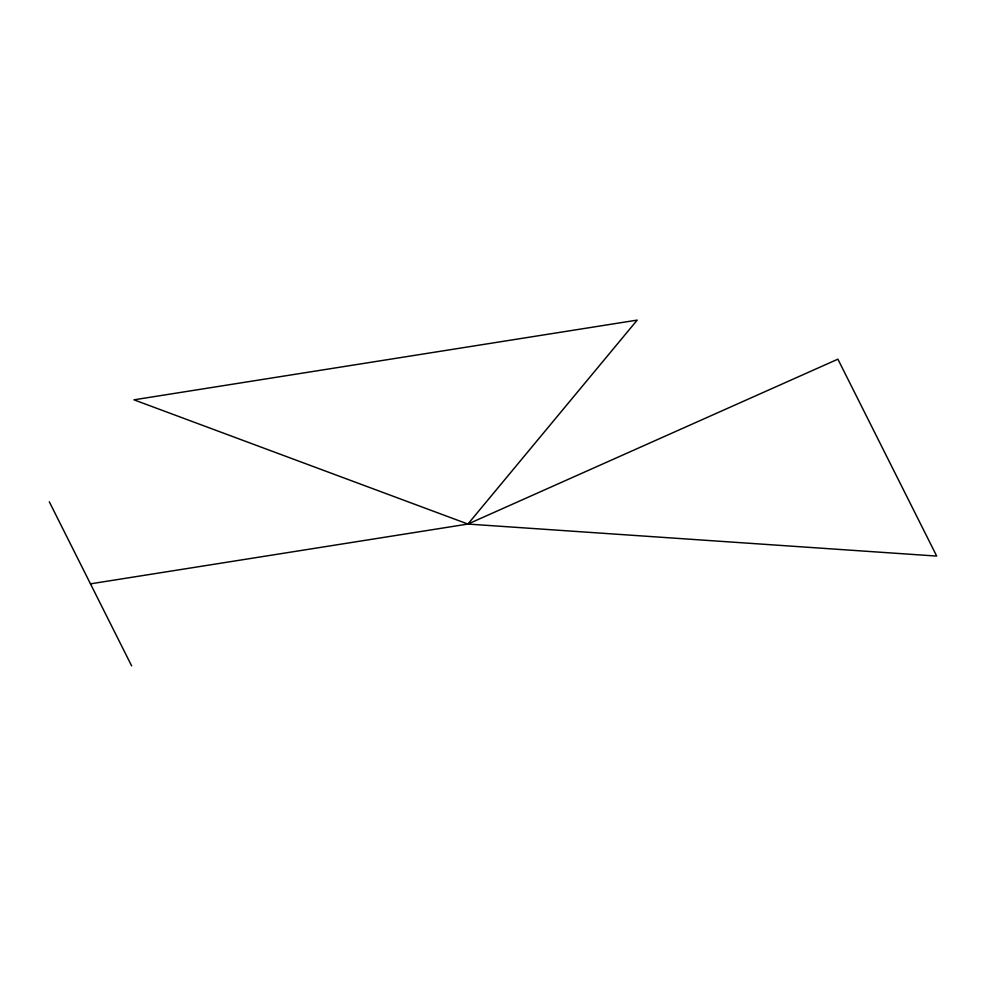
<?xml version="1.0" encoding="UTF-8"?>
<svg xmlns="http://www.w3.org/2000/svg" width="986" height="986" viewBox="0 0 986 986"><rect width="100%" height="100%" fill="white"/><g stroke="black" fill="none" stroke-linecap="round" stroke-linejoin="round"><path stroke-width="1.48" d="M467.919 524.059L637.202 320.105L133.948 399.823L467.919 524.059L936.7 556.079L837.89 359.175L467.919 524.059L90.466 583.848M49.3 501.8L131.643 665.895"/></g></svg>
